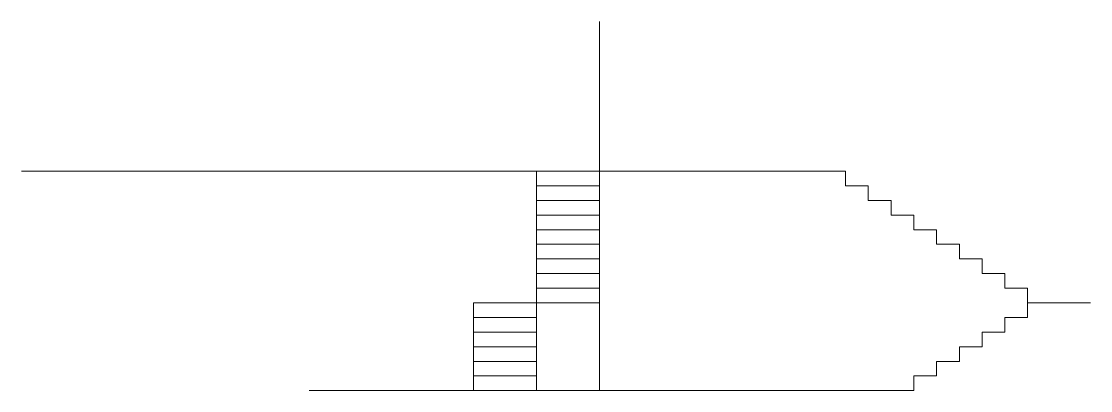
# Model space of a CAD drawing. Header units: millimetres. Extents: x 1206 to 2034, y 106 to 342.
# Drawn here: x 1760.07 to 1773.23, y 236.62 to 241.16 of the extents above; entities that cross this region are included whole.
import ezdxf

# ---------------------------------------------------------------- set-up
doc = ezdxf.new("R2010")
doc.units = ezdxf.units.MM
doc.layers.add('AR-ALVENARIA', color=7, linetype='Continuous', lineweight=9)

msp = doc.modelspace()

# ---------------------------------------------------------------- linework, layer by layer
at = {"layer": 'AR-ALVENARIA'}
for p, q in [((1767.1842, 241.1607), (1767.1842, 236.6176)), ((1760.0707, 239.3176), (1767.1842, 239.3176)), ((1767.1842, 239.3176), (1766.4092, 239.3176)), ((1766.4092, 239.3176), (1766.4092, 236.6176)), ((1767.1842, 239.3176), (1770.211, 239.3176)), ((1770.211, 239.3176), (1770.211, 239.1376)), ((1766.4092, 239.1376), (1767.1842, 239.1376)), ((1770.211, 239.1376), (1770.491, 239.1376)), ((1770.491, 239.1376), (1770.491, 238.9576)), ((1766.4092, 238.9576), (1767.1842, 238.9576)), ((1770.491, 238.9576), (1770.771, 238.9576)), ((1770.771, 238.9576), (1770.771, 238.7776)), ((1766.4092, 238.7776), (1767.1842, 238.7776)), ((1770.771, 238.7776), (1771.051, 238.7776)), ((1771.051, 238.7776), (1771.051, 238.5976)), ((1766.4092, 238.5976), (1767.1842, 238.5976)), ((1771.051, 238.5976), (1771.331, 238.5976)), ((1771.331, 238.5976), (1771.331, 238.4176)), ((1766.4092, 238.4176), (1767.1842, 238.4176)), ((1771.331, 238.4176), (1771.611, 238.4176)), ((1771.611, 238.4176), (1771.611, 238.2376)), ((1766.4092, 238.2376), (1767.1842, 238.2376)), ((1771.611, 238.2376), (1771.891, 238.2376)), ((1771.891, 238.2376), (1771.891, 238.0576)), ((1766.4092, 238.0576), (1767.1842, 238.0576)), ((1771.891, 238.0576), (1772.171, 238.0576)), ((1772.171, 238.0576), (1772.171, 237.8776)), ((1766.4092, 237.8776), (1767.1842, 237.8776)), ((1772.171, 237.8776), (1772.451, 237.8776)), ((1772.451, 237.8776), (1772.451, 237.6976)), ((1765.6342, 237.6976), (1766.4092, 237.6976)), ((1765.6342, 237.6976), (1765.6342, 236.6176)), ((1766.4092, 237.6976), (1767.1842, 237.6976)), ((1772.451, 237.6976), (1773.226, 237.6976)), ((1772.451, 237.6976), (1772.451, 237.5176)), ((1765.6342, 237.5176), (1766.4092, 237.5176)), ((1772.451, 237.5176), (1772.171, 237.5176)), ((1772.171, 237.5176), (1772.171, 237.3376)), ((1765.6342, 237.3376), (1766.4092, 237.3376)), ((1772.171, 237.3376), (1771.891, 237.3376)), ((1771.891, 237.3376), (1771.891, 237.1576)), ((1765.6342, 237.1576), (1766.4092, 237.1576)), ((1771.891, 237.1576), (1771.611, 237.1576)), ((1771.611, 237.1576), (1771.611, 236.9776)), ((1765.6342, 236.9776), (1766.4092, 236.9776)), ((1771.611, 236.9776), (1771.331, 236.9776)), ((1771.331, 236.9776), (1771.331, 236.7976)), ((1765.6342, 236.7976), (1766.4092, 236.7976)), ((1771.331, 236.7976), (1771.051, 236.7976)), ((1771.051, 236.7976), (1771.051, 236.6176)), ((1763.6114, 236.6176), (1768.1519, 236.6176)), ((1768.1519, 236.6176), (1771.051, 236.6176))]:
    msp.add_line(p, q, dxfattribs=at)

doc.saveas('drawing.dxf')
